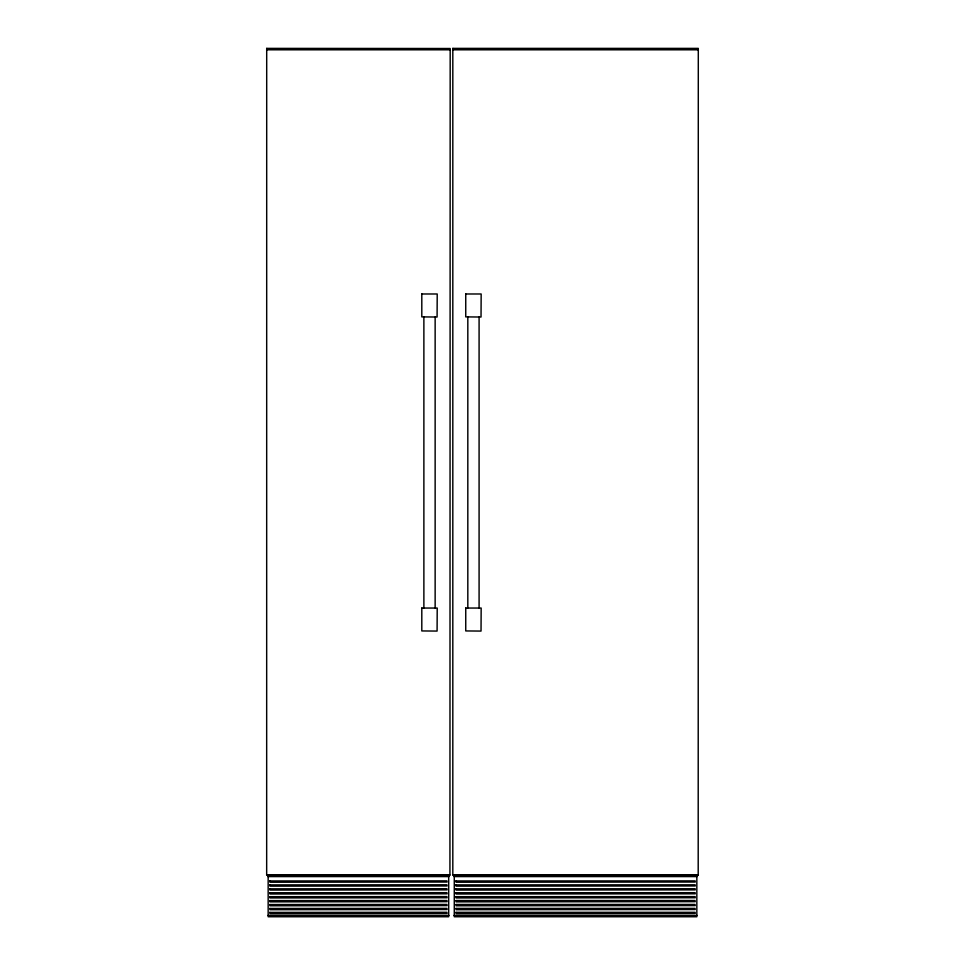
<?xml version="1.0" encoding="UTF-8"?>
<svg xmlns="http://www.w3.org/2000/svg" width="965" height="965" viewBox="0 0 965 965"><rect width="100%" height="100%" fill="white"/><g stroke="black" fill="none" stroke-linecap="round" stroke-linejoin="round"><path stroke-width="1.45" d="M266.666 49.806L450.185 49.806M452.778 49.806L698.334 49.806M449.726 874.881L267.136 874.881M697.864 874.881L453.236 874.881M267.908 876.582L448.954 876.582M454.02 876.582L697.092 876.582M448.93 915.435L267.932 915.435M697.068 915.435L454.032 915.435M423.876 317.075L423.876 607.866M467.82 317.075L467.82 607.866M435.143 607.866L435.143 317.075M479.086 607.866L479.086 317.075M268.161 875.388L268.161 916.75L448.689 916.75L448.689 875.388M454.274 875.388L454.274 916.75L696.839 916.75L696.839 875.388M266.702 48.383L266.666 875.134L449.931 875.388L450.185 48.503L266.702 48.383M452.814 48.383L452.814 875.267L698.202 875.364L698.298 48.383L452.814 48.383M269.79 880.961L269.959 882.215L447.084 882.034L446.904 880.876L269.79 880.961M269.79 884.893L269.959 886.147L447.084 885.954L446.904 884.796L269.79 884.893M269.79 888.825L269.959 890.08L447.084 889.887L446.904 888.729L269.79 888.825M269.79 892.758L269.959 894L447.084 893.819L446.904 892.661L269.79 892.758M269.79 896.678L269.959 897.933L447.084 897.752L446.904 896.594L269.79 896.678M269.79 900.61L269.959 901.865L447.084 901.672L446.904 900.514L269.79 900.61M269.79 904.543L269.959 905.785L447.084 905.604L446.904 904.446L269.79 904.543M269.79 908.463L269.959 909.718L447.084 909.537L446.904 908.379L269.79 908.463M269.79 912.395L269.959 913.65L447.084 913.457L446.904 912.299L269.79 912.395M455.902 880.961L456.059 882.215L695.234 882.034L695.138 880.9L455.902 880.961M455.902 884.893L456.059 886.147L695.234 885.954L695.138 884.821L455.902 884.893M455.902 888.825L456.059 890.08L695.234 889.887L695.138 888.753L455.902 888.825M455.902 892.758L456.059 894L695.234 893.819L695.138 892.685L455.902 892.758M455.902 896.678L456.059 897.933L695.234 897.752L695.138 896.618L455.902 896.678M455.902 900.61L456.059 901.865L695.234 901.672L695.041 900.514L455.975 900.538M455.902 904.543L456.059 905.785L695.234 905.604L695.041 904.446L455.975 904.47M455.902 908.463L456.059 909.718L695.234 909.537L695.041 908.379L455.975 908.403M455.902 912.395L456.059 913.65L695.234 913.457L695.138 912.323L455.975 912.323M421.802 293.987L421.802 316.894L437.085 317.027L437.217 293.987L421.802 293.987M465.745 293.987L465.745 316.894L481.028 317.027L481.161 293.987L465.745 293.987M421.802 608.047L421.802 630.941L437.085 631.074L437.217 608.047L421.802 608.047M465.745 608.047L465.745 630.941L481.028 631.074L481.161 608.047L465.745 608.047"/></g></svg>
